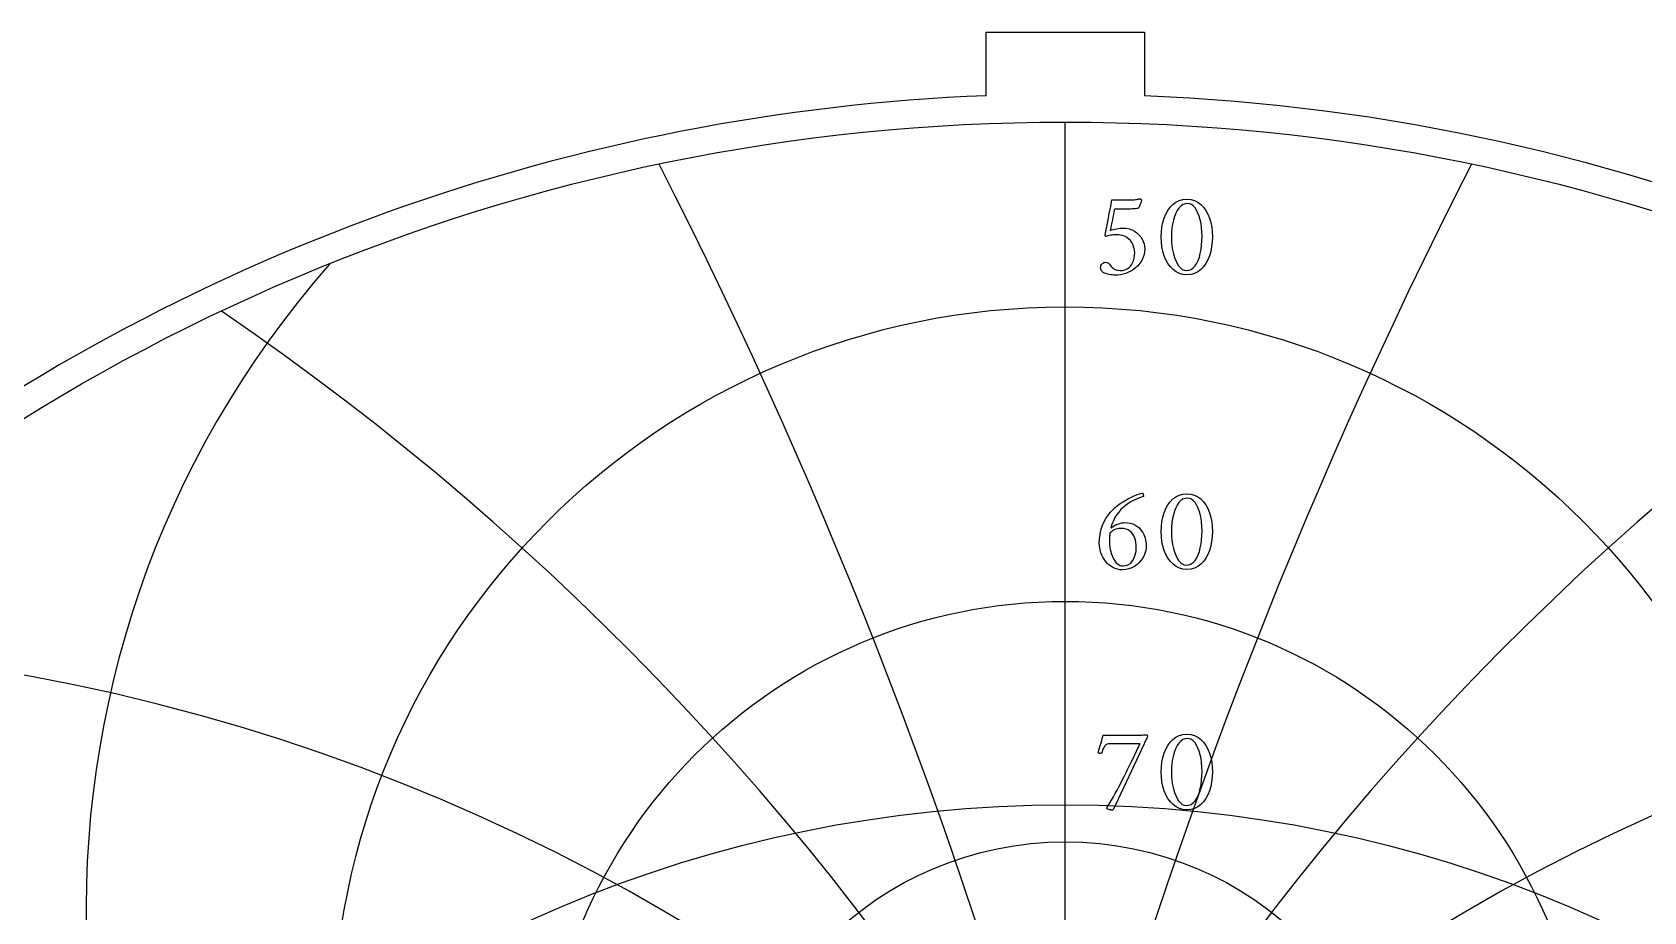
# Model space of a CAD drawing. Header units: millimetres. Extents: x -32.4 to 32.3, y -32.4 to 33.4.
# Drawn here: x -16.68 to 9.34, y 19.15 to 33.35 of the extents above; entities that cross this region are included whole.
import ezdxf

# ---------------------------------------------------------------- set-up
doc = ezdxf.new("R2010")
doc.units = ezdxf.units.MM
for name, color, linetype in [('CUT_OUTER', 1, 'Continuous'), ('ENGRAVE', 7, 'Continuous'), ('ENGRAVE_FINE', 8, 'Continuous'), ('TEXT', 5, 'Continuous')]:
    doc.layers.add(name, color=color, linetype=linetype)

msp = doc.modelspace()

# ---------------------------------------------------------------- linework, layer by layer
at = {"layer": 'CUT_OUTER'}
for points in [[(-1.2775, 33.35), (1.2775, 33.35), (1.2775, 32.3246)], [(-1.2775, 32.3246), (-1.2775, 33.35)]]:
    msp.add_lwpolyline(points, dxfattribs=at)
for centre, radius, start, end in [((-0.0002, -0.0001), 32.35, 127.26523, 87.73645), ((-0.0008, 0.0014), 32.3484, 92.26192, 127.26607)]:
    msp.add_arc(centre, radius, start, end, dxfattribs=at)
at = {"layer": 'ENGRAVE'}
msp.add_lwpolyline([(0, -31.9), (0, 31.9)], dxfattribs=at)
for centre, radius in [((0, 0), 31.9), ((0, 17.0941), 11.8232), ((0, 15.7105), 8.4524), ((0, 0), 20.8814), ((0, 14.8263), 5.4564)]:
    msp.add_circle(centre, radius, dxfattribs=at)
for centre, radius, start, end in [((0, 19.1761), 15.8065, 138.70753, 41.29247), ((0, 22.3262), 20.805, 174.66958, 5.33042)]:
    msp.add_arc(centre, radius, start, end, dxfattribs=at)
at = {"layer": 'ENGRAVE_FINE'}
for centre, radius, start, end in [((-83.855, -8.2957), 86.8131, 2.886346, 27.075824), ((-83.855, -8.2957), 86.8131, 2.886346, 27.075824), ((83.855, -8.2957), 86.8131, 152.924176, 177.113654), ((83.855, -8.2957), 86.8131, 152.924176, 177.113654), ((-38.9172, -8.2957), 44.9378, 5.87061, 55.74189), ((-38.9172, -8.2957), 44.9378, 5.87061, 55.74189), ((38.9172, -8.2957), 44.9378, 124.25811, 174.12939), ((38.9172, -8.2957), 44.9378, 124.25811, 174.12939), ((-22.4689, -8.2957), 31.7758, 9.06418, 88.44487), ((-22.4689, -8.2957), 31.7758, 9.06418, 88.44487), ((22.4689, -8.2957), 31.7758, 91.55513, 170.93582), ((22.4689, -8.2957), 31.7758, 91.55513, 170.93582)]:
    msp.add_arc(centre, radius, start, end, dxfattribs=at)
at = {"layer": 'TEXT'}
for points in [[(0.9286, 30.1892), (0.9828, 30.186), (1.0328, 30.1765), (1.0785, 30.1607), (1.12, 30.1386), (1.1571, 30.1117), (1.1897, 30.0816), (1.2178, 30.0481), (1.2414, 30.0114), (1.2601, 29.9727), (1.2735, 29.9334), (1.2815, 29.8936), (1.2842, 29.8531), (1.2815, 29.8056), (1.2737, 29.7605), (1.2607, 29.7177), (1.2424, 29.6772), (1.2198, 29.6394), (1.1938, 29.6044), (1.1644, 29.5723), (1.1316, 29.5432), (1.0961, 29.5171), (1.0586, 29.4944), (1.0189, 29.4749), (0.9772, 29.4587), (0.9342, 29.4459), (0.8907, 29.4368), (0.8468, 29.4314), (0.8024, 29.4295), (0.7827, 29.4302), (0.7608, 29.4322), (0.7366, 29.4356), (0.7101, 29.4402), (0.6831, 29.4464), (0.6574, 29.4541), (0.633, 29.4634), (0.61, 29.4742), (0.6056, 29.4781), (0.6003, 29.4839), (0.594, 29.4917), (0.5867, 29.5014), (0.5799, 29.5122), (0.5751, 29.5233), (0.5721, 29.5346), (0.5712, 29.5461), (0.5727, 29.5655), (0.5772, 29.583), (0.5848, 29.5986), (0.5955, 29.6122), (0.608, 29.6232), (0.6214, 29.6311), (0.6357, 29.6358), (0.6508, 29.6374), (0.6692, 29.6355), (0.6855, 29.6299), (0.6998, 29.6205), (0.712, 29.6073), (0.7232, 29.5927), (0.7346, 29.5789), (0.7461, 29.566), (0.7577, 29.5539), (0.7719, 29.5413), (0.7875, 29.5308), (0.8045, 29.5224), (0.8228, 29.516), (0.8416, 29.5113), (0.8604, 29.508), (0.879, 29.506), (0.8975, 29.5053), (0.9229, 29.5071), (0.9483, 29.5123), (0.9739, 29.5212), (0.9995, 29.5335), (1.0242, 29.5499), (1.0469, 29.5709), (1.0675, 29.5965), (1.086, 29.6267), (1.1013, 29.662), (1.1122, 29.7027), (1.1188, 29.7489), (1.121, 29.8006), (1.1191, 29.831), (1.1134, 29.862), (1.104, 29.8937), (1.0908, 29.9259), (1.0735, 29.9572), (1.0518, 29.9861), (1.0255, 30.0126), (0.9947, 30.0366), (0.9589, 30.0566), (0.9175, 30.0709), (0.8705, 30.0794), (0.8179, 30.0823), (0.801, 30.0818), (0.7815, 30.0801), (0.7592, 30.0774), (0.7344, 30.0736), (0.71, 30.069), (0.6892, 30.0641), (0.6721, 30.0588), (0.6586, 30.0532), (0.6557, 30.0537), (0.653, 30.0553), (0.6504, 30.0581), (0.6479, 30.0619), (0.6458, 30.0663), (0.6443, 30.0709), (0.6434, 30.0756), (0.643, 30.0804), (0.6537, 30.1338), (0.6644, 30.1872), (0.6751, 30.2406), (0.6858, 30.2941), (0.6963, 30.3466), (0.7064, 30.3973), (0.7162, 30.4461), (0.7256, 30.4932), (0.7343, 30.5372), (0.7419, 30.577), (0.7484, 30.6125), (0.7538, 30.6438), (1.0335, 30.6438), (1.0531, 30.644), (1.0729, 30.6447), (1.0929, 30.6459), (1.1132, 30.6476), (1.1327, 30.6496), (1.1506, 30.6518), (1.1667, 30.654), (1.1812, 30.6564), (1.1931, 30.6585), (1.2016, 30.66), (1.2067, 30.6609), (1.2084, 30.6612), (1.2131, 30.6584), (1.2174, 30.6559), (1.2213, 30.6536), (1.2249, 30.6515), (1.2279, 30.6493), (1.23, 30.6467), (1.2313, 30.6435), (1.2317, 30.6399), (1.2313, 30.6358), (1.23, 30.6294), (1.2279, 30.6207), (1.2249, 30.6098), (1.2211, 30.5973), (1.2166, 30.5843), (1.2114, 30.5706), (1.2055, 30.5563), (1.1989, 30.5422), (1.1916, 30.5291), (1.1838, 30.517), (1.1754, 30.5058), (1.155, 30.5039), (1.1326, 30.5019), (1.1083, 30.5), (1.0821, 30.498), (1.0537, 30.4963), (1.0229, 30.4951), (0.9896, 30.4944), (0.9539, 30.4942), (0.7946, 30.4942), (0.7859, 30.4512), (0.7773, 30.408), (0.7689, 30.3643), (0.7606, 30.3203), (0.7523, 30.2766), (0.7438, 30.2341), (0.7353, 30.1926), (0.7266, 30.1522), (0.7475, 30.1597), (0.7715, 30.1666), (0.7985, 30.1728), (0.8286, 30.1785), (0.8585, 30.1831), (0.8852, 30.1865), (0.9085, 30.1885), (0.9286, 30.1892)], [(1.9622, 30.6554), (2.0266, 30.6502), (2.0858, 30.6345), (2.1397, 30.6084), (2.1885, 30.5719), (2.2318, 30.5266), (2.2696, 30.4745), (2.3018, 30.4154), (2.3284, 30.3494), (2.3492, 30.2783), (2.3641, 30.204), (2.373, 30.1263), (2.376, 30.0454), (2.3729, 29.9645), (2.3638, 29.8868), (2.3487, 29.8124), (2.3274, 29.7413), (2.3004, 29.6753), (2.2679, 29.616), (2.23, 29.5636), (2.1866, 29.5179), (2.1379, 29.481), (2.0843, 29.4546), (2.0257, 29.4387), (1.9622, 29.4334), (1.9002, 29.4387), (1.8427, 29.4546), (1.7895, 29.481), (1.7407, 29.5179), (1.6968, 29.5636), (1.6584, 29.616), (1.6254, 29.6753), (1.5979, 29.7413), (1.5762, 29.8124), (1.5608, 29.8868), (1.5515, 29.9645), (1.5484, 30.0454), (1.5514, 30.1263), (1.5605, 30.204), (1.5757, 30.2783), (1.5969, 30.3494), (1.624, 30.4154), (1.6567, 30.4745), (1.6949, 30.5266), (1.7388, 30.5719), (1.7877, 30.6084), (1.8412, 30.6345), (1.8994, 30.6502), (1.9622, 30.6554)], [(1.9719, 30.5855), (1.9335, 30.5809), (1.8978, 30.5673), (1.865, 30.5445), (1.8349, 30.5126), (1.8079, 30.4731), (1.7842, 30.4274), (1.7637, 30.3755), (1.7465, 30.3174), (1.7329, 30.2545), (1.7232, 30.1882), (1.7174, 30.1185), (1.7154, 30.0454), (1.7174, 29.9731), (1.7232, 29.9038), (1.7329, 29.8376), (1.7465, 29.7744), (1.7635, 29.7158), (1.7832, 29.6634), (1.8057, 29.6172), (1.831, 29.5772), (1.8588, 29.5449), (1.8886, 29.5218), (1.9205, 29.508), (1.9544, 29.5034), (1.9953, 29.5081), (2.0326, 29.5223), (2.0662, 29.546), (2.0962, 29.5791), (2.1226, 29.6202), (2.1455, 29.6675), (2.1649, 29.7212), (2.1807, 29.7812), (2.1931, 29.8457), (2.2019, 29.9128), (2.2071, 29.9826), (2.2089, 30.0551), (2.207, 30.128), (2.2014, 30.1972), (2.192, 30.2626), (2.1788, 30.3242), (2.1623, 30.3809), (2.1428, 30.4315), (2.1205, 30.4761), (2.0952, 30.5146), (2.0675, 30.5456), (2.0377, 30.5677), (2.0058, 30.581), (1.9719, 30.5855)], [(0.9597, 25.4348), (1.0073, 25.4324), (1.0508, 25.4255), (1.0903, 25.414), (1.1258, 25.3978), (1.1576, 25.3781), (1.186, 25.3558), (1.2111, 25.331), (1.2327, 25.3036), (1.2512, 25.2746), (1.2669, 25.2448), (1.2798, 25.2144), (1.29, 25.1832), (1.2976, 25.1524), (1.3031, 25.1232), (1.3064, 25.0956), (1.3075, 25.0695), (1.3042, 25.018), (1.2946, 24.9683), (1.2785, 24.9203), (1.256, 24.8743), (1.2281, 24.8313), (1.1958, 24.7927), (1.1591, 24.7584), (1.118, 24.7286), (1.0734, 24.7043), (1.026, 24.687), (0.9758, 24.6767), (0.9228, 24.6732), (0.8811, 24.6756), (0.8415, 24.6827), (0.8039, 24.6945), (0.7684, 24.7111), (0.7351, 24.7315), (0.7045, 24.755), (0.6764, 24.7816), (0.6508, 24.8111), (0.6279, 24.8431), (0.6078, 24.8769), (0.5905, 24.9126), (0.576, 24.95), (0.5645, 24.9883), (0.5564, 25.0265), (0.5514, 25.0646), (0.5498, 25.1025), (0.5527, 25.1744), (0.5615, 25.2444), (0.576, 25.3124), (0.5964, 25.3784), (0.6224, 25.4414), (0.6537, 25.5003), (0.6904, 25.5551), (0.7324, 25.6057), (0.7677, 25.6419), (0.8055, 25.6766), (0.8459, 25.7099), (0.8888, 25.7417), (0.9332, 25.7717), (0.9782, 25.7995), (1.0236, 25.8251), (1.0695, 25.8486), (1.1148, 25.8693), (1.1586, 25.8869), (1.2008, 25.9014), (1.2414, 25.9127), (1.2476, 25.9113), (1.2526, 25.9071), (1.2563, 25.9001), (1.2589, 25.8903), (1.2606, 25.8799), (1.2618, 25.8711), (1.2625, 25.8639), (1.2628, 25.8583), (1.2316, 25.8476), (1.1984, 25.835), (1.1632, 25.8204), (1.1258, 25.8039), (1.0874, 25.7849), (1.0488, 25.7631), (1.0102, 25.7383), (0.9714, 25.7106), (0.9335, 25.6796), (0.8975, 25.6448), (0.8635, 25.6063), (0.8315, 25.5639), (0.8022, 25.5174), (0.7766, 25.4661), (0.7546, 25.41), (0.7363, 25.3493), (0.7623, 25.3685), (0.7897, 25.3855), (0.8186, 25.4001), (0.849, 25.4124), (0.8792, 25.4222), (0.9077, 25.4292), (0.9346, 25.4334), (0.9597, 25.4348)], [(1.9622, 25.901), (2.0266, 25.8958), (2.0858, 25.8801), (2.1397, 25.854), (2.1885, 25.8175), (2.2318, 25.7722), (2.2696, 25.7201), (2.3018, 25.661), (2.3284, 25.595), (2.3492, 25.5239), (2.3641, 25.4496), (2.373, 25.3719), (2.376, 25.291), (2.3729, 25.2101), (2.3638, 25.1324), (2.3487, 25.058), (2.3274, 24.9869), (2.3004, 24.9209), (2.2679, 24.8616), (2.23, 24.8092), (2.1866, 24.7635), (2.1379, 24.7266), (2.0843, 24.7002), (2.0257, 24.6843), (1.9622, 24.679), (1.9002, 24.6843), (1.8427, 24.7002), (1.7895, 24.7266), (1.7407, 24.7635), (1.6968, 24.8092), (1.6584, 24.8616), (1.6254, 24.9209), (1.5979, 24.9869), (1.5762, 25.058), (1.5608, 25.1324), (1.5515, 25.2101), (1.5484, 25.291), (1.5514, 25.3719), (1.5605, 25.4496), (1.5757, 25.5239), (1.5969, 25.595), (1.624, 25.661), (1.6567, 25.7201), (1.6949, 25.7722), (1.7388, 25.8175), (1.7877, 25.854), (1.8412, 25.8801), (1.8994, 25.8958), (1.9622, 25.901)], [(1.9719, 25.8311), (1.9335, 25.8265), (1.8978, 25.8129), (1.865, 25.7901), (1.8349, 25.7582), (1.8079, 25.7187), (1.7842, 25.673), (1.7637, 25.6211), (1.7465, 25.563), (1.7329, 25.5001), (1.7232, 25.4338), (1.7174, 25.3641), (1.7154, 25.291), (1.7174, 25.2187), (1.7232, 25.1494), (1.7329, 25.0832), (1.7465, 25.02), (1.7635, 24.9614), (1.7832, 24.909), (1.8057, 24.8628), (1.831, 24.8228), (1.8588, 24.7905), (1.8886, 24.7674), (1.9205, 24.7536), (1.9544, 24.749), (1.9953, 24.7537), (2.0326, 24.7679), (2.0662, 24.7916), (2.0962, 24.8247), (2.1226, 24.8658), (2.1455, 24.9131), (2.1649, 24.9668), (2.1807, 25.0268), (2.1931, 25.0913), (2.2019, 25.1584), (2.2071, 25.2282), (2.2089, 25.3007), (2.207, 25.3736), (2.2014, 25.4428), (2.192, 25.5082), (2.1788, 25.5698), (2.1623, 25.6265), (2.1428, 25.6771), (2.1205, 25.7217), (2.0952, 25.7602), (2.0675, 25.7912), (2.0377, 25.8133), (2.0058, 25.8266), (1.9719, 25.8311)], [(0.7208, 25.2657), (0.7189, 25.2501), (0.7174, 25.2342), (0.716, 25.218), (0.7149, 25.2016), (0.7141, 25.1851), (0.7135, 25.1686), (0.7131, 25.1521), (0.713, 25.1356), (0.7138, 25.1031), (0.7164, 25.07), (0.7206, 25.0361), (0.7266, 25.0015), (0.7343, 24.9672), (0.7438, 24.934), (0.7552, 24.9021), (0.7684, 24.8714), (0.7833, 24.8426), (0.8002, 24.8167), (0.8188, 24.7936), (0.8393, 24.7732), (0.8615, 24.7567), (0.8854, 24.7448), (0.911, 24.7377), (0.9383, 24.7354), (0.9819, 24.7407), (1.0214, 24.7567), (1.0567, 24.7834), (1.0879, 24.8208), (1.1134, 24.8663), (1.1316, 24.917), (1.1426, 24.9731), (1.1462, 25.0345), (1.1447, 25.0746), (1.1401, 25.1132), (1.1326, 25.1504), (1.1219, 25.1861), (1.108, 25.2194), (1.0906, 25.2492), (1.0697, 25.2757), (1.0452, 25.2988), (1.0169, 25.3175), (0.9845, 25.3308), (0.9479, 25.3388), (0.9073, 25.3415), (0.8863, 25.3407), (0.8643, 25.3383), (0.8411, 25.3344), (0.8169, 25.3289), (0.7923, 25.3202), (0.7681, 25.3068), (0.7443, 25.2886), (0.7208, 25.2657)], [(1.1851, 22.0052), (1.2039, 22.0054), (1.2234, 22.0059), (1.2437, 22.0069), (1.2647, 22.0081), (1.2839, 22.0094), (1.2987, 22.0103), (1.3092, 22.0109), (1.3152, 22.011), (1.3203, 22.01), (1.324, 22.0067), (1.3262, 22.0012), (1.3269, 21.9936), (1.3258, 21.9829), (1.3225, 21.9705), (1.3171, 21.9562), (1.3094, 21.9401), (1.3005, 21.9228), (1.2914, 21.9049), (1.2821, 21.8864), (1.2725, 21.8673), (0.7732, 20.8007), (0.7698, 20.7982), (0.7654, 20.7963), (0.7601, 20.7953), (0.7538, 20.7949), (0.7425, 20.7956), (0.73, 20.7976), (0.7163, 20.8009), (0.7013, 20.8056), (0.6877, 20.8111), (0.678, 20.817), (0.6722, 20.8232), (0.6702, 20.8299), (0.6951, 20.8687), (0.7212, 20.9115), (0.7486, 20.9581), (0.7771, 21.0086), (0.8064, 21.0618), (0.8361, 21.1164), (0.8662, 21.1725), (0.8966, 21.2301), (0.9268, 21.2881), (0.9563, 21.3457), (0.9851, 21.4027), (1.0131, 21.4593), (1.0401, 21.5144), (1.0656, 21.5669), (1.0896, 21.6169), (1.1122, 21.6643), (1.133, 21.7081), (1.1516, 21.7473), (1.168, 21.7819), (1.1822, 21.8119), (1.1936, 21.8361), (1.2018, 21.8534), (1.2067, 21.8638), (1.2084, 21.8673), (0.7266, 21.8673), (0.7001, 21.8651), (0.677, 21.8585), (0.6574, 21.8476), (0.6411, 21.8323), (0.627, 21.8123), (0.6139, 21.7871), (0.6018, 21.7569), (0.5906, 21.7216), (0.5884, 21.7165), (0.5838, 21.7128), (0.5768, 21.7106), (0.5673, 21.7099), (0.5639, 21.7102), (0.5598, 21.7109), (0.5547, 21.7121), (0.5488, 21.7138), (0.5429, 21.7157), (0.5379, 21.7177), (0.5337, 21.7196), (0.5304, 21.7216), (0.5428, 21.7606), (0.5549, 21.8), (0.5666, 21.8398), (0.578, 21.8799), (0.5883, 21.918), (0.5972, 21.9515), (0.6044, 21.9806), (0.61, 22.0052)], [(1.9622, 22.0208), (2.0266, 22.0155), (2.0858, 21.9999), (2.1397, 21.9738), (2.1885, 21.9372), (2.2318, 21.892), (2.2696, 21.8398), (2.3018, 21.7808), (2.3284, 21.7148), (2.3492, 21.6437), (2.3641, 21.5693), (2.373, 21.4917), (2.376, 21.4107), (2.3729, 21.3298), (2.3638, 21.2522), (2.3487, 21.1778), (2.3274, 21.1067), (2.3004, 21.0406), (2.2679, 20.9814), (2.23, 20.9289), (2.1866, 20.8833), (2.1379, 20.8463), (2.0843, 20.8199), (2.0257, 20.8041), (1.9622, 20.7988), (1.9002, 20.8041), (1.8427, 20.8199), (1.7895, 20.8463), (1.7407, 20.8833), (1.6968, 20.9289), (1.6584, 20.9814), (1.6254, 21.0406), (1.5979, 21.1067), (1.5762, 21.1778), (1.5608, 21.2522), (1.5515, 21.3298), (1.5484, 21.4107), (1.5514, 21.4917), (1.5605, 21.5693), (1.5757, 21.6437), (1.5969, 21.7148), (1.624, 21.7808), (1.6567, 21.8398), (1.6949, 21.892), (1.7388, 21.9372), (1.7877, 21.9738), (1.8412, 21.9999), (1.8994, 22.0155), (1.9622, 22.0208)], [(1.9719, 21.9508), (1.9335, 21.9463), (1.8978, 21.9326), (1.865, 21.9098), (1.8349, 21.878), (1.8079, 21.8384), (1.7842, 21.7927), (1.7637, 21.7408), (1.7465, 21.6827), (1.7329, 21.6198), (1.7232, 21.5535), (1.7174, 21.4838), (1.7154, 21.4107), (1.7174, 21.3384), (1.7232, 21.2692), (1.7329, 21.2029), (1.7465, 21.1397), (1.7635, 21.0811), (1.7832, 21.0287), (1.8057, 20.9825), (1.831, 20.9425), (1.8588, 20.9102), (1.8886, 20.8872), (1.9205, 20.8733), (1.9544, 20.8687), (1.9953, 20.8734), (2.0326, 20.8877), (2.0662, 20.9113), (2.0962, 20.9445), (2.1226, 20.9855), (2.1455, 21.0329), (2.1649, 21.0865), (2.1807, 21.1465), (2.1931, 21.211), (2.2019, 21.2781), (2.2071, 21.348), (2.2089, 21.4205), (2.207, 21.4934), (2.2014, 21.5625), (2.192, 21.6279), (2.1788, 21.6895), (2.1623, 21.7462), (2.1428, 21.7969), (2.1205, 21.8414), (2.0952, 21.8799), (2.0675, 21.9109), (2.0377, 21.9331), (2.0058, 21.9464), (1.9719, 21.9508)]]:
    msp.add_lwpolyline(points, close=True, dxfattribs=at)

doc.saveas('drawing.dxf')
